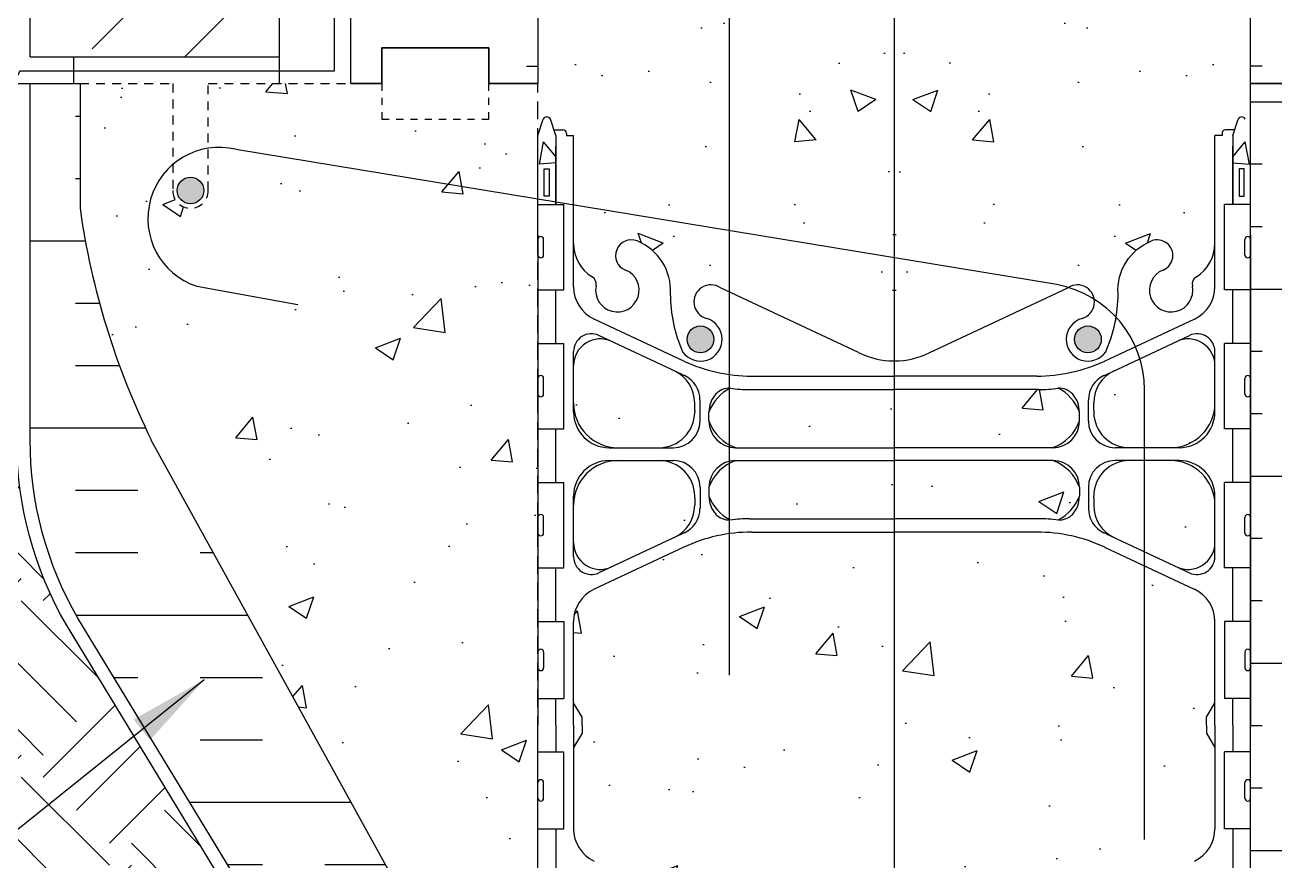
# Model space of a CAD drawing. Header units: inches. Extents: x 23 to 78, y 38.6 to 121.8.
# Drawn here: x 41.78 to 59.32, y 73.88 to 85.6 of the extents above; entities that cross this region are included whole.
import ezdxf

# ---------------------------------------------------------------- set-up
doc = ezdxf.new("R2010")
doc.units = ezdxf.units.IN
doc.header["$MEASUREMENT"] = 0
doc.linetypes.add('DASHED2', pattern=[0.375, 0.25, -0.125])
doc.linetypes.add('HIDDEN2', pattern=[0.1875, 0.125, -0.0625])
for name, color, linetype in [('HATCH', 12, 'Continuous'), ('Hidden2', 12, 'HIDDEN2'), ('line25', 2, 'Continuous'), ('LINE3', 3, 'Continuous'), ('LINE50', 5, 'Continuous'), ('LINE9', 9, 'Continuous'), ('TEXT', 4, 'Continuous'), ('Web_Edge', 9, 'Continuous')]:
    doc.layers.add(name, color=color, linetype=linetype)
doc.styles.add('DIM', font='romans.shx', dxfattribs={"width": 0.7})
doc.dimstyles.new('ext_12', dxfattribs={"dimscale": 12, "dimtxt": 0.09375, "dimasz": 0.09375, "dimexe": 0.09375, "dimexo": 0.0625, "dimgap": 0.0625, "dimtad": 1, "dimdec": 1, "dimzin": 3, "dimdsep": 46, "dimlunit": 4, "dimtxsty": 'DIM', "dimcen": 0.09, "dimdle": 0.09375, "dimclrt": 4, "dimadec": 0, "dimazin": 0, "dimtfac": 1, "dimtdec": 1, "dimtmove": 2, "dimatfit": 3, "dimfxl": 0, "dimfrac": 2, "dimtolj": 1, "dimtzin": 0, "dimarcsym": 0})
pattern_1 = [(130, (107.9582, 0), (-3.5863, -0.31376), [0.375, -4.125]), (185, (107.9582, 0), (0.69376, 3.76096), [0.3, -3.3]), (79.5486, (107.6594, -0.026), (-2.89255, 3.4472), [0.3187, -3.50571]), (133.816, (107.958, 1), (-5.3362, -0.8276), [0.5625, -6.1875]), (83.3644, (107.5135, 0.931), (-4.67331, 4.8706), [0.47805, -5.25856]), (188.816, (107.958, 1), (-4.6733, 4.8706), [0.45, -4.95]), (159, (107.4582, 0.75), (-2.984535, -2.013094), [0.375, -4.125]), (214, (107.4582, 0.75), (-1.21658, 3.62575), [0.3, -3.3]), (108.5486, (107.2095, 0.5822), (-4.20111, 1.61265), [0.3187, -3.50571]), (142.5, (107.9582, 0), (-0.0608, 1.66447), [0, -3.26, 0, -3.35, 0, -3.3125]), (172.5, (107.9582, 0), (-1.315348, 1.97206), [0, -1.91, 0, -3.185, 0, -1.2625]), (212.5, (109.0732, 0), (-2.669112, -0.112774), [0, -1.25, 0, -3.9, 0, -5.175]), (222.5, (109.5732, 0), (-2.91593, 0.500525), [0, -1.625, 0, -2.59, 0, -3.675])]

msp = doc.modelspace()

# ---------------------------------------------------------------- hatches: boundary and pattern name
at = {"layer": 'HATCH'}
h = msp.add_hatch(dxfattribs=at)
h.set_pattern_fill('ANSI31', color=256, scale=8, style=0)
h.set_pattern_definition([(45, (-68.6685, -69.963), (-0.707107, 0.707107), [])])
h.paths.add_polyline_path([(45.354, 120.781), (41.854, 120.781), (41.854, 119.281), (45.354, 119.281)])
h.paths.add_polyline_path([(45.354, 118.906), (41.854, 118.906), (41.854, 117.869), (44.798, 117.869), (45.354, 117.869)])
h.paths.add_polyline_path([(45.354, 117.869), (44.798, 117.869), (41.854, 117.869), (41.854, 116.656), (45.354, 116.656)])
h.paths.add_polyline_path([(45.354, 116.281), (41.854, 116.281), (41.854, 114.031), (45.354, 114.031)])
h.paths.add_polyline_path([(45.354, 113.656), (41.854, 113.656), (41.854, 111.406), (45.354, 111.406)])
h.paths.add_polyline_path([(45.354, 111.031), (41.854, 111.031), (41.854, 108.781), (45.354, 108.781)])
h.paths.add_polyline_path([(45.354, 108.406), (41.854, 108.406), (41.854, 106.156), (45.354, 106.156)])
h.paths.add_polyline_path([(45.354, 105.781), (41.854, 105.781), (41.854, 103.531), (45.354, 103.531), (45.354, 104.406), (45.342, 104.406), (45.347, 104.656), (45.354, 104.656)])
h.paths.add_polyline_path([(45.354, 103.156), (41.854, 103.156), (41.854, 100.906), (45.354, 100.906)])
h.paths.add_polyline_path([(45.354, 100.531), (41.854, 100.531), (41.854, 98.281), (45.354, 98.281)])
h.paths.add_polyline_path([(45.354, 97.906), (41.854, 97.906), (41.854, 96.486), (44.798, 96.486), (45.354, 96.486)])
h.paths.add_polyline_path([(45.354, 96.486), (44.798, 96.486), (41.854, 96.486), (41.854, 95.656), (45.354, 95.656)])
h.paths.add_polyline_path([(45.354, 95.281), (43.354, 95.281), (41.854, 95.281), (41.854, 93.031), (45.354, 93.031)])
h.paths.add_polyline_path([(45.354, 92.656), (41.854, 92.656), (41.854, 90.406), (45.354, 90.406)])
h.paths.add_polyline_path([(45.354, 90.031), (41.854, 90.031), (41.854, 87.781), (45.354, 87.781)])
h.paths.add_polyline_path([(45.354, 87.406), (41.854, 87.406), (41.854, 85.781), (42.299, 85.52), (42.912, 85.156), (45.354, 85.156)])
h = msp.add_hatch(dxfattribs=at)
h.set_pattern_fill('INSUL', color=256, scale=7, style=0)
h.set_pattern_definition([(0, (-2877.183, -312.228), (0, 2.625), []), (0, (-2877.183, -311.353), (0, 2.625), [0.875, -0.875]), (0, (-2877.183, -310.478), (0, 2.625), [0.875, -0.875])])
h.paths.add_polyline_path([(46.354, 84.781), (46.791, 84.781), (46.791, 85.281), (48.291, 85.281), (48.291, 84.781), (48.979, 84.781), (48.979, 102.781), (48.291, 102.781), (48.291, 103.281), (46.791, 103.281), (46.791, 102.781), (46.354, 102.781)])
h = msp.add_hatch(dxfattribs=at)
h.set_pattern_fill('INSUL', color=256, scale=7, style=0)
h.set_pattern_definition([(180, (2985.14, -312.228), (0, 2.625), []), (180, (2985.14, -311.353), (0, 2.625), [0.875, -0.875]), (180, (2985.14, -310.478), (0, 2.625), [0.875, -0.875])])
h.paths.add_polyline_path([(61.604, 84.781), (61.166, 84.781), (61.166, 85.281), (59.666, 85.281), (59.666, 84.781), (58.979, 84.781), (58.979, 102.781), (59.666, 102.781), (59.666, 103.281), (61.166, 103.281), (61.166, 102.781), (61.604, 102.781)])
h = msp.add_hatch(dxfattribs=at)
h.set_pattern_fill('AR-CONC', color=256, scale=0.5, style=0)
h.set_pattern_definition(pattern_1)
h.paths.add_polyline_path([(48.98, 86.781, -0.08841), (49.126, 86.879), (49.216, 86.879), (49.216, 86.92, 0.249069), (49.326, 87.128), (49.326, 87.195, 0.414214), (49.263, 87.258), (49.216, 87.258), (49.216, 87.328), (49.321, 87.328, 0.155529), (49.496, 87.462, -0.180914), (49.914, 87.773), (51.495, 88.126, -0.054974), (51.822, 88.162), (53.977, 88.162), (53.978, 86.912, -0.047401), (53.266, 86.977, -0.843243), (53.232, 87.409, 0.055617), (53.411, 87.455, 1.661382), (52.85, 87.807, -0.30095), (52.114, 86.935, -1.001106), (51.9, 87.446, 0.000553), (51.9, 87.446, 1.661382), (51.339, 87.799), (51.339, 87.634, -0.311223), (50.63, 86.618, -1.000415), (50.417, 87.129, 1.000415), (50.63, 86.618, 0.311223), (51.339, 87.634), (51.339, 87.799, -1.661382), (51.9, 87.446, 1), (52.114, 86.935, 0.30095), (52.85, 87.807, -1.661382), (53.411, 87.455, -0.055617), (53.232, 87.409, 0.843243), (53.266, 86.977, 0.047401), (53.978, 86.912), (53.979, 82.337), (51.697, 81.961, 0.027822), (51.535, 81.922, 0.532587), (51.172, 81.757, 0.066779), (50.865, 81.502, -0.041324), (50.838, 81.831, 0.325306), (50.371, 82.573, 1), (50.208, 82.165, -2.127293), (49.795, 81.94, 0.31131), (49.739, 82.071, -0.258958), (49.48, 82.537), (49.48, 84.053), (49.38, 84.053), (49.38, 84.083, 0.414214), (49.33, 84.133), (49.204, 84.133), (49.23, 84.053), (49.23, 83.086), (48.98, 83.086), (48.98, 84.053), (48.98, 84.781)])
h.paths.add_polyline_path([(49.14, 83.583), (49.07, 83.583), (49.07, 83.203), (49.14, 83.203)], flags=16)
h = msp.add_hatch(dxfattribs=at)
h.set_pattern_fill('AR-CONC', color=256, scale=0.5, style=0)
h.paths.add_polyline_path([(58.979, 86.781, 0.08841), (58.833, 86.879), (58.743, 86.879), (58.743, 86.92, -0.249069), (58.633, 87.128), (58.633, 87.195, -0.414214), (58.695, 87.258), (58.743, 87.258), (58.743, 87.328), (58.638, 87.328, -0.155529), (58.462, 87.462, 0.180914), (58.044, 87.773), (56.463, 88.126, 0.054974), (56.136, 88.162), (53.981, 88.162), (53.981, 86.912, 0.047401), (54.692, 86.977, 0.843243), (54.727, 87.409, -0.055617), (54.547, 87.455, -1.661382), (55.108, 87.807, 0.30095), (55.845, 86.935, 1.001106), (56.058, 87.446, -0.000553), (56.058, 87.446, -1.661382), (56.619, 87.799), (56.619, 87.634, 0.311223), (57.328, 86.618, 1.000415), (57.541, 87.129, -1.000415), (57.328, 86.618, -0.311223), (56.619, 87.634), (56.619, 87.799, 1.661382), (56.058, 87.446, -1), (55.845, 86.935, -0.30095), (55.108, 87.807, 1.661382), (54.547, 87.455, 0.055617), (54.727, 87.409, -0.843243), (54.692, 86.977, -0.047401), (53.981, 86.912), (53.979, 82.337), (56.261, 81.961, -0.027822), (56.423, 81.922, -0.532587), (56.786, 81.757, -0.066779), (57.093, 81.502, 0.041324), (57.12, 81.831, -0.325306), (57.587, 82.573, -1), (57.75, 82.165, 2.127293), (58.163, 81.94, -0.31131), (58.219, 82.071, 0.258958), (58.479, 82.537), (58.479, 84.053), (58.579, 84.053), (58.579, 84.083, -0.414214), (58.629, 84.133), (58.755, 84.133), (58.729, 84.053), (58.729, 83.086), (58.979, 83.086), (58.979, 84.053), (58.979, 84.781)])
h.paths.add_polyline_path([(58.819, 83.583), (58.889, 83.583), (58.889, 83.203), (58.819, 83.203)], flags=16)
h = msp.add_hatch(dxfattribs=at)
h.set_pattern_fill('INSUL', color=256, scale=7, style=0)
h.set_pattern_definition([(180, (2985.14, -330.228), (0, 2.625), []), (180, (2985.14, -329.353), (0, 2.625), [0.875, -0.875]), (180, (2985.14, -328.478), (0, 2.625), [0.875, -0.875])])
h.paths.add_polyline_path([(61.604, 66.781), (61.166, 66.781), (61.166, 67.281), (59.666, 67.281), (59.666, 66.781), (58.979, 66.781), (58.979, 84.781), (59.666, 84.781), (59.666, 85.281), (61.166, 85.281), (61.166, 84.781), (61.604, 84.781)])
h = msp.add_hatch(dxfattribs=at)
h.set_pattern_fill('INSUL', color=256, scale=7, style=0)
h.set_pattern_definition([(0, (-2953.5122, -355.8008), (0, 2.625), []), (0, (-2953.5122, -354.9258), (0, 2.625), [0.875, -0.875]), (0, (-2953.5122, -354.0508), (0, 2.625), [0.875, -0.875])])
h.paths.add_polyline_path([(43.554, 79.781, -0.079579), (42.554, 83.031), (42.554, 84.781), (41.854, 84.781), (41.854, 79.781, 0.131652), (42.523, 77.281), (46.261, 71.131, -0.10438), (46.354, 70.656), (46.354, 66.781), (46.791, 66.781), (46.791, 67.281), (48.291, 67.281), (48.291, 66.781), (48.979, 66.781), (48.979, 70.031), (48.729, 70.031), (48.729, 70.406)])
h = msp.add_hatch(dxfattribs=at)
h.set_pattern_fill('AR-CONC', color=256, scale=0.5, style=0)
h.set_pattern_definition([(50, (82.563, 46.899), (3.5863, -0.31376), [0.375, -4.125]), (355, (82.563, 46.899), (-0.69376, 3.76096), [0.3, -3.3]), (100.4514, (82.8618, 46.873), (2.89255, 3.4472), [0.3187, -3.5057]), (46.184, (82.563, 47.899), (5.3362, -0.8276), [0.5625, -6.1875]), (96.636, (83.0076, 47.83), (4.6733, 4.8706), [0.47805, -5.25856]), (351.184, (82.563, 47.899), (4.6733, 4.8706), [0.45, -4.95]), (21, (83.063, 47.649), (2.98454, -2.0131), [0.375, -4.125]), (326, (83.063, 47.649), (1.21658, 3.62575), [0.3, -3.3]), (71.4514, (83.3116, 47.4813), (4.20111, 1.61265), [0.3187, -3.5057]), (37.5, (82.5629, 46.8991), (0.0608, 1.66447), [0, -3.26, 0, -3.35, 0, -3.3125]), (7.5, (82.563, 46.8991), (1.31535, 1.97206), [0, -1.91, 0, -3.185, 0, -1.2625]), (327.5, (81.4479, 46.8991), (2.669112, -0.112774), [0, -1.25, 0, -3.9, 0, -5.175]), (317.5, (80.948, 46.899), (2.91593, 0.50052), [0, -1.625, 0, -2.59, 0, -3.675])])
h.paths.add_polyline_path([(48.979, 84.781), (48.291, 84.781), (48.291, 84.281), (46.791, 84.281), (46.791, 84.781), (46.354, 84.781), (45.435, 84.781), (45.463, 84.644), (45.163, 84.665), (45.257, 84.781), (44.354, 84.781), (44.354, 83.281, -1), (43.854, 83.281), (43.854, 84.781), (42.554, 84.781), (42.554, 83.031, 0.079579), (43.554, 79.781), (48.729, 70.406), (48.729, 70.031), (48.979, 70.031)])
h = msp.add_hatch(dxfattribs=at)
h.set_pattern_fill('AR-CONC', color=256, scale=0.5, style=0)
h.set_pattern_definition(pattern_1)
h.paths.add_polyline_path([(51.542, 81.917, 0.009152), (51.535, 81.922, -0.027822), (51.697, 81.961), (53.979, 82.337), (53.98, 80.889, -0.115929), (53.48, 81.007)])
h = msp.add_hatch(dxfattribs=at)
h.set_pattern_fill('AR-CONC', color=256, scale=0.5, style=0)
h.paths.add_polyline_path([(56.416, 81.917, -0.009152), (56.423, 81.922, 0.027822), (56.261, 81.961), (53.979, 82.337), (53.979, 80.889, 0.115929), (54.479, 81.007)])
h = msp.add_hatch(dxfattribs=at)
h.set_pattern_fill('AR-CONC', color=256, scale=0.5, style=0)
h.paths.add_polyline_path([(51.179, 80.173), (51.179, 80.196), (51.179, 80.3, 0.291097), (50.89, 80.753), (50.012, 81.164, 0.549071), (49.479, 80.824), (49.479, 80.298, 0.414214), (50.104, 79.673), (50.679, 79.673, 0.414214)])
h = msp.add_hatch(dxfattribs=at)
h.set_pattern_fill('AR-CONC', color=256, scale=0.5, style=0)
h.paths.add_polyline_path([(58.479, 80.824, 0.549071), (57.945, 81.164), (57.425, 80.921, -0.073727), (57.49, 80.486), (57.49, 79.673), (57.854, 79.673, 0.414214), (58.479, 80.298)])
h = msp.add_hatch(dxfattribs=at)
h.set_pattern_fill('AR-CONC', color=256, scale=0.5, style=0)
h.paths.add_polyline_path([(57.49, 80.486, 0.073727), (57.425, 80.921), (57.067, 80.753, 0.291097), (56.779, 80.3), (56.779, 80.196), (56.779, 80.173, 0.414214), (57.279, 79.673), (57.49, 79.673)])
h = msp.add_hatch(dxfattribs=at)
h.set_pattern_fill('AR-CONC', color=256, scale=0.5, style=0)
h.paths.add_polyline_path([(53.978, 80.489), (51.955, 80.489, -0.03089), (51.677, 80.507, 0.185301), (51.379, 80.174), (51.379, 80.048, 0.225652), (51.754, 79.673), (53.978, 79.673)])
h = msp.add_hatch(dxfattribs=at)
h.set_pattern_fill('AR-CONC', color=256, scale=0.5, style=0)
h.paths.add_polyline_path([(56.579, 80.048), (56.579, 80.174, 0.185301), (56.28, 80.507, -0.03089), (56.003, 80.489), (53.978, 80.489), (53.978, 79.673), (53.979, 79.673), (56.204, 79.673, 0.225652)])
h = msp.add_hatch(dxfattribs=at)
h.set_pattern_fill('EARTH', color=256, scale=7, angle=45, style=0)
h.set_pattern_definition([(45, (82.563, 46.8991), (2e-16, 2.474874), [1.75, -1.75]), (45, (82.0989, 47.3631), (2e-16, 2.474874), [1.75, -1.75]), (45, (81.6348, 47.8272), (2e-16, 2.474874), [1.75, -1.75]), (135, (81.6348, 48.1365), (-2.474874, 2e-16), [1.75, -1.75]), (135, (82.0989, 48.6006), (-2.474874, 2e-16), [1.75, -1.75]), (135, (82.563, 49.0646), (-2.474874, 2e-16), [1.75, -1.75])])
edge = h.paths.add_edge_path()
edge.add_line((41.669, 79.612), (24.318, 79.309))
edge.add_spline(control_points=[(24.318, 79.309), (25.496, 77.837), (28.885, 73.598), (38.648, 74.342), (43.349, 69.258), (45.638, 66.781)], knot_values=[0, 0, 0, 0, 5.445163, 15.676074, 25.389883, 25.389883, 25.389883, 25.389883], degree=3, periodic=0)
edge.add_line((45.638, 66.781), (46.166, 66.781))
edge.add_line((46.166, 66.781), (46.166, 70.658))
edge.add_arc((45.182, 70.676), 0.984, 358.9719, 382.1268)
edge.add_line((46.094, 71.046), (42.362, 77.186))
edge.add_arc((46.854, 79.781), 5.188, 181.869, 210.0236, ccw=False)
h = msp.add_hatch(dxfattribs=at)
h.set_pattern_fill('AR-CONC', color=256, scale=0.5, style=0)
h.paths.add_polyline_path([(51.179, 78.969), (51.179, 78.993, 0.414214), (50.679, 79.493), (50.104, 79.493, 0.414214), (49.479, 78.868), (49.479, 78.341, 0.549311), (50.013, 78.001, -0.000184), (50.012, 78.001), (50.89, 78.412, 0.291097), (51.179, 78.865)])
h = msp.add_hatch(dxfattribs=at)
h.set_pattern_fill('AR-CONC', color=256, scale=0.5, style=0)
h.paths.add_polyline_path([(53.978, 79.493), (51.754, 79.493, 0.000526), (51.753, 79.493, 0.225295), (51.379, 79.118, 0.000187), (51.379, 79.118), (51.379, 78.992, 0.185262), (51.677, 78.659, 0.000133), (51.677, 78.659, -0.030976), (51.955, 78.676), (53.978, 78.676)])
h = msp.add_hatch(dxfattribs=at)
h.set_pattern_fill('AR-CONC', color=256, scale=0.5, style=0)
h.paths.add_polyline_path([(56.932, 78.276, 0.109869), (55.979, 78.489), (53.978, 78.489), (53.976, 73.074), (55.979, 73.074, 0.109869), (56.932, 73.287), (58.19, 73.875, 0.291097), (58.479, 74.328), (58.479, 75.469), (58.359, 75.669), (58.359, 75.781), (58.359, 75.894), (58.479, 76.094), (58.479, 77.235, 0.291097), (58.19, 77.688)])
h.paths.add_polyline_path([(57.49, 79.493), (57.279, 79.493, 0.414214), (56.779, 78.993), (56.779, 78.969), (56.779, 78.865, 0.291097), (57.067, 78.412), (57.49, 78.214)])
h = msp.add_hatch(dxfattribs=at)
h.set_pattern_fill('AR-CONC', color=256, scale=0.5, style=0)
h.paths.add_polyline_path([(56.204, 79.493, 0.000526), (56.204, 79.493), (53.978, 79.493), (53.978, 78.676), (53.979, 78.676), (56.002, 78.676, -0.030976), (56.28, 78.659, 0.000133), (56.28, 78.659, 0.185262), (56.579, 78.992), (56.579, 79.118, 0.000187), (56.579, 79.118, 0.225295)])
h = msp.add_hatch(dxfattribs=at)
h.set_pattern_fill('AR-CONC', color=256, scale=0.5, style=0)
h.paths.add_polyline_path([(57.854, 79.493), (57.49, 79.493), (57.49, 78.214), (57.945, 78.001, 0.549071), (58.479, 78.341), (58.479, 78.868, 0.414214)])
h = msp.add_hatch(dxfattribs=at)
h.set_pattern_fill('AR-CONC', color=256, scale=0.5, style=0)
h.paths.add_polyline_path([(53.978, 78.489), (51.979, 78.489, 0.109869), (51.025, 78.276), (49.767, 77.688, 0.291097), (49.479, 77.235), (49.479, 76.094), (49.599, 75.894), (49.599, 75.781), (49.599, 75.669), (49.479, 75.469), (49.479, 74.328, 0.291097), (49.767, 73.875), (51.025, 73.287, 0.109869), (51.979, 73.074), (53.976, 73.074)])
at = {"layer": 'LINE3'}
for points in [[(44.291, 83.281, 1), (43.916, 83.281, 1)], [(51.448, 81.193, 1), (51.073, 81.193, 1)], [(56.884, 81.193, 1), (56.509, 81.193, 1)]]:
    msp.add_hatch(color=256, dxfattribs=at).paths.add_polyline_path(points)

# ---------------------------------------------------------------- linework, layer by layer
at = {"layer": 'HATCH'}
for p, q in [((45.163, 84.665), (45.257, 84.781)), ((45.463, 84.644), (45.435, 84.781)), ((45.163, 84.665), (45.463, 84.644))]:
    msp.add_line(p, q, dxfattribs=at)
at = {"layer": 'Hidden2'}
for p, q in [((42.554, 84.781), (43.854, 84.781)), ((43.854, 84.781), (43.854, 83.281)), ((44.354, 83.281), (44.354, 84.781)), ((44.354, 84.781), (46.354, 84.781))]:
    msp.add_line(p, q, dxfattribs=at)
at = {"layer": 'Hidden2', "ltscale": 2}
msp.add_line((48.979, 70.031), (48.979, 84.781), dxfattribs=at)
at = {"layer": 'Hidden2'}
msp.add_lwpolyline([(46.354, 84.781), (46.791, 84.781), (46.791, 85.281), (48.291, 85.281), (48.291, 84.781), (48.979, 84.781)], dxfattribs=at)
msp.add_arc((44.104, 83.281), 0.25, 180, 0, dxfattribs=at)
at = {"layer": 'line25'}
for p, q in [((48.979, 102.781), (48.979, 84.781)), ((58.979, 84.781), (58.979, 102.781)), ((45.354, 84.781), (45.354, 95.281)), ((41.854, 85.156), (41.854, 87.406)), ((41.854, 85.156), (45.354, 85.156)), ((42.469, 84.781), (42.469, 85.156)), ((42.554, 84.781), (42.554, 83.031)), ((58.979, 66.781), (58.979, 84.781)), ((48.979, 83.086), (49.343, 83.086)), ((49.343, 81.886), (49.343, 83.086)), ((58.979, 83.086), (58.614, 83.086)), ((58.614, 81.886), (58.614, 83.086)), ((48.979, 81.886), (49.343, 81.886)), ((58.979, 81.886), (58.614, 81.886)), ((48.979, 81.136), (49.343, 81.136)), ((49.343, 79.936), (49.343, 81.136)), ((58.979, 81.136), (58.614, 81.136)), ((58.614, 79.936), (58.614, 81.136)), ((48.979, 79.936), (49.343, 79.936)), ((58.979, 79.936), (58.614, 79.936)), ((48.729, 70.406), (43.554, 79.781)), ((48.979, 79.186), (49.343, 79.186)), ((49.343, 77.986), (49.343, 79.186)), ((58.979, 79.186), (58.614, 79.186)), ((58.614, 77.986), (58.614, 79.186)), ((48.979, 77.986), (49.343, 77.986)), ((58.979, 77.986), (58.614, 77.986)), ((48.979, 77.236), (49.343, 77.236)), ((49.343, 77.236), (49.343, 76.156)), ((58.979, 77.236), (58.614, 77.236)), ((58.614, 77.236), (58.614, 76.156)), ((48.979, 76.156), (49.343, 76.156)), ((58.979, 76.156), (58.614, 76.156)), ((48.979, 75.406), (49.343, 75.406)), ((49.343, 74.326), (49.343, 75.406)), ((58.979, 75.406), (58.614, 75.406)), ((58.614, 74.326), (58.614, 75.406)), ((48.979, 74.326), (49.343, 74.326)), ((58.979, 74.326), (58.614, 74.326))]:
    msp.add_line(p, q, dxfattribs=at)
msp.add_arc((53.199, 84.528), 10.75, 188.0028, 206.2026, dxfattribs=at)
at = {"layer": 'LINE3'}
for p, q in [((51.667, 76.48), (51.667, 116.393)), ((53.979, 92.602), (53.979, 65.875)), ((56.261, 81.961), (44.738, 83.858)), ((44.191, 81.937), (45.61, 81.683)), ((57.49, 74.176), (57.49, 80.486))]:
    msp.add_line(p, q, dxfattribs=at)
for centre in [(44.104, 83.281), (51.26, 81.193), (56.697, 81.193)]:
    msp.add_circle(centre, 0.188, dxfattribs=at)
for centre, radius, start, end in [((44.506, 82.886), 1, 76.5845, 251.653), ((55.99, 80.486), 1.5, 360, 79.5785)]:
    msp.add_arc(centre, radius, start, end, dxfattribs=at)
at = {"layer": 'LINE50'}
msp.add_line((46.354, 84.781), (46.354, 102.781), dxfattribs=at)
for points in [[(46.354, 84.781), (46.791, 84.781), (46.791, 85.281), (48.291, 85.281), (48.291, 84.781), (48.979, 84.781)], [(48.979, 84.781), (48.291, 84.781), (48.291, 85.281), (46.791, 85.281), (46.791, 84.781), (46.354, 84.781)], [(61.604, 84.781), (61.166, 84.781), (61.166, 85.281), (59.666, 85.281), (59.666, 84.781), (58.979, 84.781)], [(58.979, 84.781), (59.666, 84.781), (59.666, 85.281), (61.166, 85.281), (61.166, 84.781), (61.604, 84.781)]]:
    msp.add_lwpolyline(points, dxfattribs=at)
msp.add_lwpolyline([(46.354, 66.781), (46.354, 70.656, 0.10438), (46.261, 71.131), (42.523, 77.281, -0.131652), (41.854, 79.781), (41.854, 84.781), (42.554, 84.781)], format="xyb", dxfattribs=at)
at = {"layer": 'LINE9'}
for p, q in [((49.019, 82.636), (49.019, 82.636)), ((58.939, 82.636), (58.939, 82.636)), ((48.979, 82.376), (48.979, 82.596)), ((48.979, 82.541), (48.979, 82.541)), ((49.059, 82.376), (49.059, 82.596)), ((58.899, 82.376), (58.899, 82.596)), ((58.979, 82.376), (58.979, 82.596)), ((58.979, 82.541), (58.979, 82.541)), ((48.979, 82.431), (48.979, 82.431)), ((49.019, 82.336), (49.019, 82.336)), ((58.939, 82.336), (58.939, 82.336)), ((58.979, 82.431), (58.979, 82.431)), ((48.979, 80.426), (48.979, 80.646)), ((48.979, 80.591), (48.979, 80.591)), ((49.019, 80.686), (49.019, 80.686)), ((49.059, 80.426), (49.059, 80.646)), ((58.899, 80.426), (58.899, 80.646)), ((58.939, 80.686), (58.939, 80.686)), ((58.979, 80.426), (58.979, 80.646)), ((58.979, 80.591), (58.979, 80.591)), ((48.979, 80.481), (48.979, 80.481)), ((49.019, 80.386), (49.019, 80.386)), ((58.939, 80.386), (58.939, 80.386)), ((58.979, 80.481), (58.979, 80.481)), ((48.979, 78.476), (48.979, 78.696)), ((48.979, 78.641), (48.979, 78.641)), ((49.019, 78.736), (49.019, 78.736)), ((49.059, 78.476), (49.059, 78.696)), ((58.899, 78.476), (58.899, 78.696)), ((58.939, 78.736), (58.939, 78.736)), ((58.979, 78.476), (58.979, 78.696)), ((58.979, 78.641), (58.979, 78.641)), ((48.979, 78.531), (48.979, 78.531)), ((49.019, 78.436), (49.019, 78.436)), ((58.939, 78.436), (58.939, 78.436)), ((58.979, 78.531), (58.979, 78.531)), ((49.019, 76.846), (49.019, 76.846)), ((58.939, 76.846), (58.939, 76.846)), ((48.979, 76.806), (48.979, 76.586)), ((48.979, 76.751), (48.979, 76.751)), ((49.059, 76.806), (49.059, 76.586)), ((58.899, 76.806), (58.899, 76.586)), ((58.979, 76.806), (58.979, 76.586)), ((58.979, 76.751), (58.979, 76.751)), ((48.979, 76.641), (48.979, 76.641)), ((49.019, 76.546), (49.019, 76.546)), ((58.939, 76.546), (58.939, 76.546)), ((58.979, 76.641), (58.979, 76.641)), ((48.979, 74.756), (48.979, 74.976)), ((48.979, 74.921), (48.979, 74.921)), ((49.019, 75.016), (49.019, 75.016)), ((49.059, 74.756), (49.059, 74.976)), ((58.899, 74.756), (58.899, 74.976)), ((58.939, 75.016), (58.939, 75.016)), ((58.979, 74.756), (58.979, 74.976)), ((58.979, 74.921), (58.979, 74.921)), ((48.979, 74.811), (48.979, 74.811)), ((58.979, 74.811), (58.979, 74.811)), ((49.019, 74.716), (49.019, 74.716)), ((58.939, 74.716), (58.939, 74.716))]:
    msp.add_line(p, q, dxfattribs=at)
msp.add_lwpolyline([(46.119, 89.106), (46.119, 84.956), (41.71, 84.956), (41.511, 84.567)], dxfattribs=at)
at = {"layer": 'LINE9', "linetype": 'Continuous'}
msp.add_lwpolyline([(46.166, 66.781), (46.166, 70.658, 0.101377), (46.094, 71.046), (42.362, 77.186, -0.131757), (41.666, 79.781), (41.666, 84.781), (41.854, 84.781)], format="xyb", dxfattribs=at)
at = {"layer": 'LINE9', "linetype": 'DASHED2', "ltscale": 0.15}
msp.add_lwpolyline([(46.791, 84.781), (46.791, 84.781), (46.791, 84.281), (48.291, 84.281), (48.291, 84.781), (48.291, 84.781)], dxfattribs=at)
at = {"layer": 'LINE9'}
for centre, start, end in [((49.019, 82.596), 90, 180), ((49.019, 82.596), 360, 90), ((58.939, 82.596), 90, 180), ((58.939, 82.596), 0, 90), ((49.019, 82.376), 180, 270), ((49.019, 82.376), 270, 0), ((58.939, 82.376), 180, 270), ((58.939, 82.376), 270, 0), ((49.019, 80.646), 90, 180), ((49.019, 80.646), 360, 90), ((58.939, 80.646), 90, 180), ((58.939, 80.646), 0, 90), ((49.019, 80.426), 180, 270), ((49.019, 80.426), 270, 0), ((58.939, 80.426), 180, 270), ((58.939, 80.426), 270, 0), ((49.019, 78.696), 90, 180), ((49.019, 78.696), 360, 90), ((58.939, 78.696), 90, 180), ((58.939, 78.696), 0, 90), ((49.019, 78.476), 180, 270), ((49.019, 78.476), 270, 0), ((58.939, 78.476), 180, 270), ((58.939, 78.476), 270, 0), ((49.019, 76.806), 90, 180), ((49.019, 76.806), 0, 90), ((58.939, 76.806), 90, 180), ((58.939, 76.806), 360, 90), ((49.019, 76.586), 180, 270), ((49.019, 76.586), 270, 0), ((58.939, 76.586), 180, 270), ((58.939, 76.586), 270, 0), ((49.019, 74.976), 90, 180), ((49.019, 74.976), 360, 90), ((58.939, 74.976), 90, 180), ((58.939, 74.976), 0, 90), ((49.019, 74.756), 180, 270), ((49.019, 74.756), 270, 0), ((58.939, 74.756), 180, 270), ((58.939, 74.756), 270, 0)]:
    msp.add_arc(centre, 0.04, start, end, dxfattribs=at)
at = {"layer": 'Web_Edge'}
for p, q in [((48.979, 84.053), (49.054, 84.283)), ((49.229, 84.053), (49.154, 84.283)), ((58.729, 84.053), (58.804, 84.283)), ((49.202, 84.133), (49.329, 84.133)), ((49.229, 84.053), (49.229, 83.086)), ((49.379, 84.083), (49.379, 84.083)), ((49.379, 84.083), (49.379, 84.053)), ((49.379, 84.053), (49.479, 84.053)), ((49.479, 81.931), (49.479, 84.053)), ((58.579, 84.053), (58.479, 84.053)), ((58.479, 81.931), (58.479, 84.053)), ((58.579, 84.083), (58.579, 84.053)), ((58.579, 84.083), (58.579, 84.083)), ((58.755, 84.133), (58.629, 84.133)), ((58.729, 84.053), (58.729, 83.086)), ((53.479, 81.007), (51.541, 81.917)), ((54.479, 81.007), (56.416, 81.917)), ((51.025, 80.889), (49.767, 81.478)), ((56.932, 80.889), (58.19, 81.478)), ((51.001, 80.702), (49.834, 81.247)), ((56.956, 80.702), (58.123, 81.247)), ((49.479, 80.173), (49.479, 81.021)), ((58.479, 80.173), (58.479, 81.021)), ((51.979, 80.677), (53.979, 80.677)), ((55.979, 80.677), (53.979, 80.677)), ((51.254, 80.048), (51.254, 80.345)), ((51.955, 80.489), (53.979, 80.489)), ((56.003, 80.489), (53.979, 80.489)), ((56.704, 80.048), (56.704, 80.345)), ((51.179, 80.196), (51.179, 80.3)), ((51.179, 80.196), (51.179, 80.173)), ((51.379, 80.048), (51.379, 80.174)), ((56.579, 80.048), (56.579, 80.174)), ((56.779, 80.196), (56.779, 80.3)), ((56.779, 80.196), (56.779, 80.173)), ((49.979, 79.673), (50.879, 79.673)), ((51.754, 79.673), (53.979, 79.673)), ((56.204, 79.673), (53.979, 79.673)), ((57.979, 79.673), (57.079, 79.673)), ((49.979, 79.493), (50.879, 79.493)), ((51.754, 79.493), (53.979, 79.493)), ((56.204, 79.493), (53.979, 79.493)), ((57.979, 79.493), (57.079, 79.493)), ((51.254, 79.118), (51.254, 78.821)), ((51.379, 79.118), (51.379, 79.004)), ((51.379, 79.118), (51.379, 78.992)), ((56.579, 79.118), (56.579, 79.004)), ((56.579, 79.118), (56.579, 78.992)), ((56.704, 79.118), (56.704, 78.821)), ((49.479, 78.144), (49.479, 78.993)), ((51.179, 78.969), (51.179, 78.993)), ((51.179, 78.969), (51.179, 78.865)), ((56.779, 78.969), (56.779, 78.993)), ((56.779, 78.969), (56.779, 78.865)), ((58.479, 78.144), (58.479, 78.993)), ((51.955, 78.676), (53.979, 78.676)), ((56.002, 78.676), (53.979, 78.676)), ((51.002, 78.464), (49.834, 77.918)), ((51.979, 78.489), (53.979, 78.489)), ((55.979, 78.489), (53.979, 78.489)), ((56.955, 78.464), (58.123, 77.918)), ((51.025, 78.276), (49.767, 77.688)), ((56.932, 78.276), (58.19, 77.688)), ((49.479, 75.781), (49.479, 77.235)), ((58.479, 75.781), (58.479, 77.235)), ((49.599, 75.894), (49.479, 76.094)), ((49.599, 75.894), (49.479, 76.094)), ((58.359, 75.894), (58.479, 76.094)), ((58.359, 75.894), (58.479, 76.094)), ((49.479, 75.781), (49.479, 74.328)), ((49.599, 75.781), (49.599, 75.894)), ((49.599, 75.781), (49.599, 75.894)), ((49.599, 75.781), (49.599, 75.669)), ((49.599, 75.781), (49.599, 75.669)), ((58.359, 75.781), (58.359, 75.894)), ((58.359, 75.781), (58.359, 75.894)), ((58.359, 75.781), (58.359, 75.669)), ((58.359, 75.781), (58.359, 75.669)), ((58.479, 75.781), (58.479, 74.328)), ((49.599, 75.669), (49.479, 75.469)), ((49.599, 75.669), (49.479, 75.469)), ((58.359, 75.669), (58.479, 75.469)), ((58.359, 75.669), (58.479, 75.469))]:
    msp.add_line(p, q, dxfattribs=at)
for points in [[(48.979, 82.653), (48.979, 84.053)], [(58.979, 82.653), (58.979, 84.053)], [(49.229, 83.086), (49.229, 83.903)], [(58.729, 83.086), (58.729, 83.903)], [(48.979, 82.653), (48.979, 75.781)], [(58.979, 82.653), (58.979, 75.781)], [(49.229, 81.136), (49.229, 81.886)], [(58.729, 81.136), (58.729, 81.886)], [(49.229, 79.186), (49.229, 79.936)], [(58.729, 79.186), (58.729, 79.936)], [(49.229, 77.236), (49.229, 77.986)], [(58.729, 77.236), (58.729, 77.986)], [(49.229, 75.781), (49.229, 76.156)], [(58.729, 75.781), (58.729, 76.156)], [(48.979, 68.91), (48.979, 75.781)], [(49.229, 75.781), (49.229, 75.406)], [(58.729, 75.781), (58.729, 75.406)], [(58.979, 68.91), (58.979, 75.781)], [(49.229, 74.326), (49.229, 73.576)], [(58.729, 74.326), (58.729, 73.576)]]:
    msp.add_lwpolyline(points, dxfattribs=at)
for points in [[(49.139, 83.203), (49.069, 83.203), (49.069, 83.583), (49.139, 83.583)], [(58.819, 83.203), (58.889, 83.203), (58.889, 83.583), (58.819, 83.583)]]:
    msp.add_lwpolyline(points, close=True, dxfattribs=at)
msp.add_lwpolyline([(57.12, 81.831, -0.325312), (57.587, 82.573)], format="xyb", dxfattribs=at)
for centre, radius, start, end in [((49.104, 84.256), 0.0567, 28.0725, 151.9275), ((58.854, 84.256), 0.0567, 28.0725, 151.9275), ((49.329, 84.083), 0.05, 0, 90), ((58.629, 84.083), 0.05, 90, 180), ((50.029, 82.537), 0.55, 180, 238.0732), ((50.289, 82.369), 0.22, 68.1963, 248.1963), ((50.094, 81.882), 0.745, 356.1161, 68.1975), ((57.669, 82.369), 0.22, 291.8037, 111.8037), ((57.929, 82.537), 0.55, 301.9268, 0), ((50.094, 81.882), 0.305, 168.9056, 68.1963), ((57.864, 81.882), 0.305, 111.8037, 11.0944), ((49.979, 81.931), 0.5, 180, 244.9204), ((49.672, 81.965), 0.125, 348.9056, 58.0732), ((51.408, 81.718), 0.24, 56.25, 254.2747), ((56.549, 81.718), 0.24, 285.7253, 123.75), ((58.285, 81.965), 0.125, 121.9268, 191.0944), ((57.979, 81.931), 0.5, 295.0796, 0), ((52.837, 81.832), 2, 180.0146, 203.9638), ((55.12, 81.832), 2, 336.0362, 359.9854), ((51.26, 81.193), 0.305, 214.6703, 74.2747), ((56.697, 81.193), 0.305, 105.7253, 325.3297), ((49.729, 81.021), 0.25, 64.9204, 180), ((58.229, 81.021), 0.25, 0, 115.0796), ((49.854, 80.824), 0.375, 64.9204, 180), ((58.104, 80.824), 0.375, 0, 115.0796), ((51.979, 82.927), 2.25, 244.9204, 270), ((53.979, 82.012), 1.122, 243.5454, 270), ((53.979, 82.012), 1.122, 270, 296.4546), ((55.979, 82.927), 2.25, 270, 295.0796), ((50.679, 80.3), 0.5, 0, 64.9204), ((51.955, 82.739), 2.25, 244.9204, 245.9476), ((57.279, 80.3), 0.5, 115.0796, 180), ((56.003, 82.739), 2.25, 294.0524, 295.0796), ((50.877, 80.344), 0.376, 0.0514, 64.8081), ((57.08, 80.344), 0.376, 115.1919, 179.9486), ((51.962, 79.951), 0.624, 117.0966, 159.0881), ((51.755, 80.173), 0.376, 138.3704, 179.9486), ((51.66, 80.257), 0.25, 86.1209, 138.3704), ((51.955, 82.739), 2.25, 262.9228, 270), ((56.003, 82.739), 2.25, 270, 277.0772), ((55.995, 79.951), 0.624, 20.9119, 62.9034), ((56.297, 80.257), 0.25, 41.6296, 93.8791), ((56.202, 80.173), 0.376, 0.0514, 41.6296), ((50.104, 80.298), 0.625, 180, 270), ((49.979, 80.173), 0.5, 180, 270), ((50.679, 80.173), 0.5, 270, 0), ((57.279, 80.173), 0.5, 180, 270), ((57.854, 80.298), 0.625, 270, 0), ((57.979, 80.173), 0.5, 270, 0), ((50.879, 80.048), 0.375, 270, 0), ((51.96, 80.255), 0.617, 199.5682, 250.4318), ((51.754, 80.048), 0.375, 180, 270), ((55.997, 80.255), 0.617, 289.5682, 340.4318), ((56.204, 80.048), 0.375, 270, 0), ((57.079, 80.048), 0.375, 180, 270), ((50.104, 78.868), 0.625, 90, 180), ((49.979, 78.993), 0.5, 90, 180), ((50.679, 78.993), 0.5, 0, 90), ((50.879, 79.118), 0.375, 360, 90), ((51.96, 78.911), 0.617, 109.6458, 160.4318), ((51.754, 79.118), 0.375, 90, 180), ((55.997, 78.911), 0.617, 19.5682, 70.3542), ((56.204, 79.118), 0.375, 360, 90), ((57.079, 79.118), 0.375, 90, 180), ((57.279, 78.993), 0.5, 90, 180), ((57.854, 78.868), 0.625, 360, 90), ((57.979, 78.993), 0.5, 0, 90), ((51.962, 79.215), 0.624, 200.9119, 242.8949), ((51.755, 78.992), 0.376, 180.0491, 221.6135), ((55.995, 79.215), 0.624, 297.1051, 339.0881), ((56.202, 78.992), 0.376, 318.3865, 359.9509), ((50.679, 78.865), 0.5, 295.0796, 360), ((50.877, 78.821), 0.376, 295.187, 359.9509), ((57.08, 78.821), 0.376, 180.0491, 244.813), ((57.279, 78.865), 0.5, 180, 244.9204), ((51.66, 78.909), 0.25, 221.6135, 273.8988), ((51.955, 76.426), 2.25, 90, 97.097), ((56.002, 76.426), 2.25, 82.903, 90), ((56.297, 78.909), 0.25, 266.1012, 318.3865), ((51.955, 76.426), 2.25, 114.0752, 115.0796), ((51.979, 76.239), 2.25, 90, 115.0796), ((55.979, 76.239), 2.25, 64.9204, 90), ((56.002, 76.426), 2.25, 64.9204, 65.9248), ((49.854, 78.341), 0.375, 180, 295.0796), ((58.104, 78.341), 0.375, 244.9204, 360), ((49.729, 78.144), 0.25, 180, 295.0796), ((58.229, 78.144), 0.25, 244.9204, 0), ((49.979, 77.235), 0.5, 115.0796, 180), ((57.979, 77.235), 0.5, 0, 64.9204), ((49.979, 74.328), 0.5, 180, 244.9204), ((57.979, 74.328), 0.5, 295.0796, 360)]:
    msp.add_arc(centre, radius, start, end, dxfattribs=at)

# ---------------------------------------------------------------- leaders
at = {"layer": 'TEXT'}
msp.add_leader([(44.298, 76.419), (38.516, 71.779), (36.185, 71.779)], dimstyle='ext_12', override={"dimtad": 0}, dxfattribs=at)

doc.saveas('drawing.dxf')
